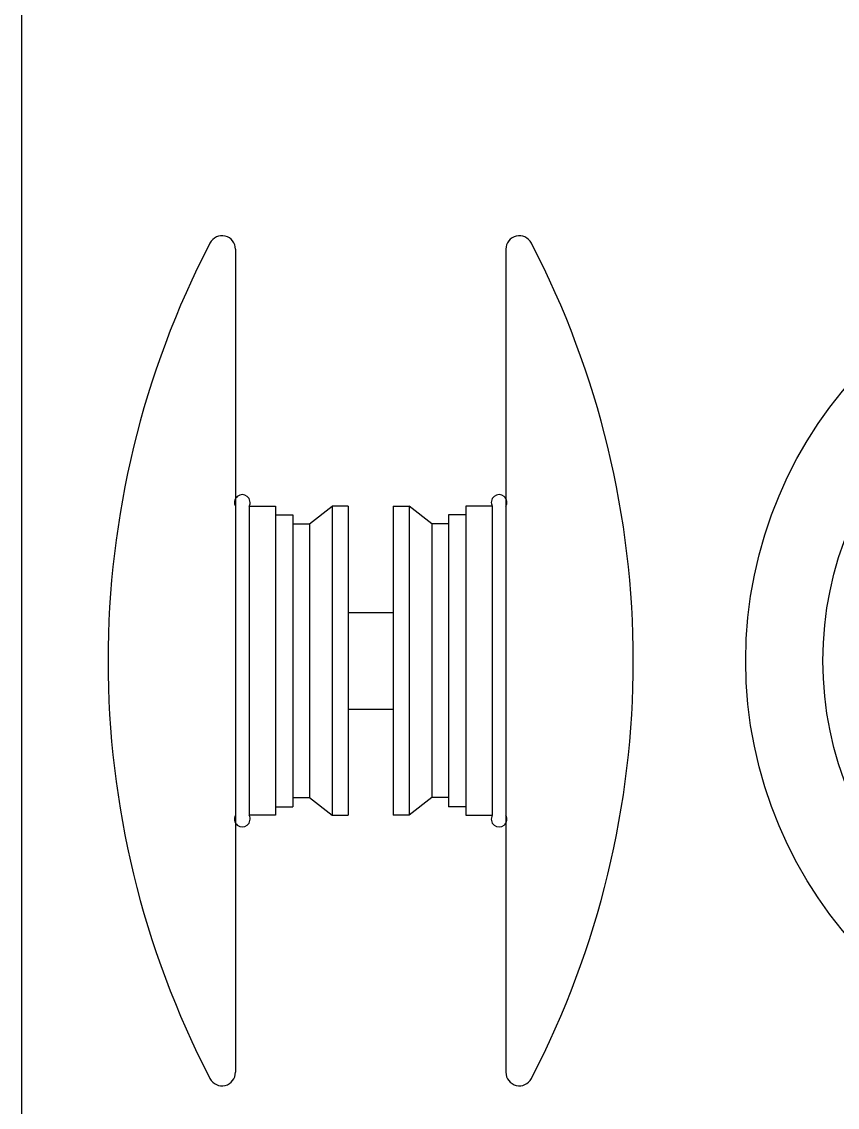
# Model space of a CAD drawing. Header units: millimetres. Extents: x -159345 to -158169, y -77510 to -76933.
# Drawn here: x -159344.5 to -159238.9, y -77373.1 to -77232.6 of the extents above; entities that cross this region are included whole.
import ezdxf

# ---------------------------------------------------------------- set-up
doc = ezdxf.new("R2010")
doc.units = ezdxf.units.MM
doc.header["$LTSCALE"] = 2
doc.header["$MEASUREMENT"] = 0
doc.layers.add('图库', color=1, linetype='CONTINUOUS')
doc.layers.add('标注', color=7, linetype='CONTINUOUS', lineweight=25)

msp = doc.modelspace()

# ---------------------------------------------------------------- linework, layer by layer
at = {"layer": '图库', "color": 0}
for p, q in [((-159316.83, -77262.03), (-159316.83, -77368.55)), ((-159281.83, -77262.03), (-159281.83, -77368.55)), ((-159315.07, -77295.29), (-159311.64, -77295.29)), ((-159315.07, -77295.29), (-159315.07, -77335.29)), ((-159311.64, -77295.29), (-159311.64, -77335.29)), ((-159311.64, -77296.39), (-159309.39, -77296.39)), ((-159309.39, -77296.39), (-159309.39, -77334.2)), ((-159307.26, -77297.58), (-159304.31, -77295.29)), ((-159302.25, -77295.29), (-159304.31, -77295.29)), ((-159304.31, -77295.29), (-159304.31, -77335.29)), ((-159302.25, -77295.29), (-159302.25, -77335.29)), ((-159296.41, -77295.29), (-159294.36, -77295.29)), ((-159296.41, -77295.29), (-159296.41, -77335.29)), ((-159291.4, -77297.58), (-159294.36, -77295.29)), ((-159294.36, -77295.29), (-159294.36, -77335.29)), ((-159287.02, -77296.39), (-159289.27, -77296.39)), ((-159289.27, -77296.39), (-159289.27, -77334.2)), ((-159283.6, -77295.29), (-159287.02, -77295.29)), ((-159287.02, -77295.29), (-159287.02, -77335.29)), ((-159283.6, -77295.29), (-159283.6, -77335.29)), ((-159309.39, -77297.58), (-159307.26, -77297.58)), ((-159307.26, -77297.58), (-159307.26, -77333)), ((-159289.27, -77297.58), (-159291.4, -77297.58)), ((-159291.4, -77297.58), (-159291.4, -77333)), ((-159302.25, -77309.04), (-159296.41, -77309.04)), ((-159302.25, -77321.54), (-159296.41, -77321.54)), ((-159309.39, -77333), (-159307.26, -77333)), ((-159307.26, -77333), (-159304.31, -77335.29)), ((-159291.4, -77333), (-159294.36, -77335.29)), ((-159289.27, -77333), (-159291.4, -77333)), ((-159311.64, -77334.2), (-159309.39, -77334.2)), ((-159287.02, -77334.2), (-159289.27, -77334.2)), ((-159311.64, -77335.29), (-159315.07, -77335.29)), ((-159304.31, -77335.29), (-159302.25, -77335.29)), ((-159294.36, -77335.29), (-159296.41, -77335.29)), ((-159287.02, -77335.29), (-159283.6, -77335.29))]:
    msp.add_line(p, q, dxfattribs=at)
for radius in [54.89, 44.89]:
    msp.add_circle((-159195.89, -77315.29), radius, dxfattribs=at)
for centre, radius, start, end in [((-159215.99, -77315.29), 117.34, 152.565, 207.435), ((-159318.58, -77262.03), 1.75, 0, 152.565), ((-159280.08, -77262.03), 1.75, 27.435, 180), ((-159382.67, -77315.29), 117.34, 332.565, 27.435), ((-159315.95, -77294.8), 1.01, 330.931, 209.069), ((-159282.71, -77294.8), 1.01, 330.931, 209.069), ((-159315.95, -77335.78), 1.01, 150.931, 29.069), ((-159282.71, -77335.78), 1.01, 150.931, 29.069), ((-159318.58, -77368.55), 1.75, 207.435, 0), ((-159280.08, -77368.55), 1.75, 180, 332.565)]:
    msp.add_arc(centre, radius, start, end, dxfattribs=at)
at = {"layer": '标注', "color": 7}
msp.add_lwpolyline([(-159344.51, -76933.35), (-158169.01, -76933.35), (-158169.01, -77510.43), (-159344.51, -77510.43)], close=True, dxfattribs=at)

doc.saveas('drawing.dxf')
